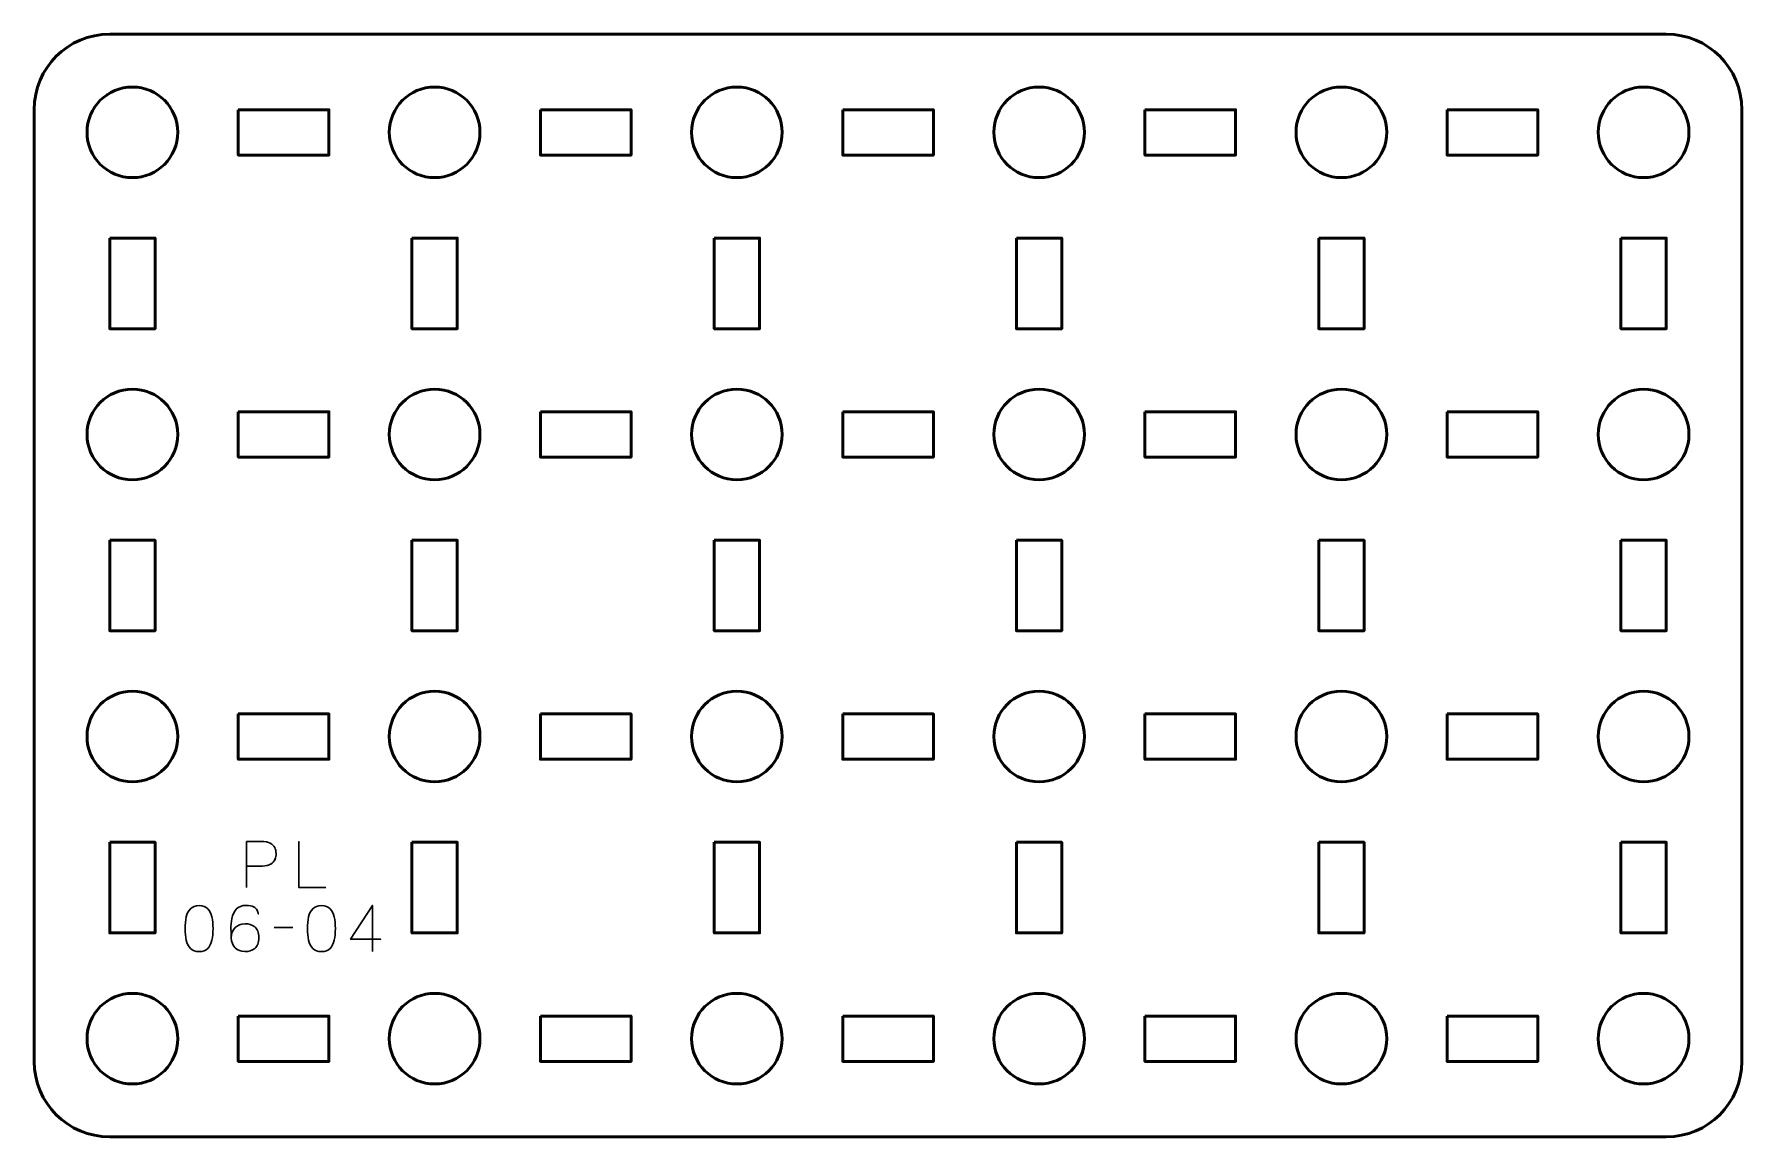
# Model space of a CAD drawing. Header units: centimetres. Extents: x -64.7 to 31.2, y -38.5 to 7.
# Drawn here: x -48.15 to -36.85, y -9.5 to -2.2 of the extents above; entities that cross this region are included whole.
import ezdxf

# ---------------------------------------------------------------- set-up
doc = ezdxf.new("R2010")
doc.units = ezdxf.units.CM
doc.header["$MEASUREMENT"] = 0
doc.layers.add('Layer 1', color=7, linetype='Continuous')

msp = doc.modelspace()

# ---------------------------------------------------------------- linework, layer by layer
at = {"layer": 'Layer 1', "lineweight": 53}
for points, knots in [([(-47.64991, -2.19999), (-47.64991, -2.19999), (-37.34994, -2.19999), (-37.34994, -2.19999), (-37.34994, -2.19999), (-37.07295, -2.19999), (-36.84999, -2.42308), (-36.84999, -2.70008), (-36.84999, -2.70008), (-36.84999, -2.70008), (-36.84999, -9.00005), (-36.84999, -9.00005), (-36.84999, -9.00005), (-36.84999, -9.27702), (-37.07295, -9.50001), (-37.34994, -9.50001), (-37.34994, -9.50001), (-37.34994, -9.50001), (-47.64991, -9.50001), (-47.64991, -9.50001), (-47.64991, -9.50001), (-47.92691, -9.50001), (-48.15001, -9.27702), (-48.15001, -9.00005), (-48.15001, -9.00005), (-48.15001, -9.00005), (-48.15001, -2.70008), (-48.15001, -2.70008), (-48.15001, -2.70008), (-48.15001, -2.42308), (-47.92691, -2.19999), (-47.64991, -2.19999)], [0, 0, 0, 0, 0.125, 0.125, 0.125, 0.125, 0.25, 0.25, 0.25, 0.25, 0.375, 0.375, 0.375, 0.375, 0.5, 0.5, 0.5, 0.5, 0.625, 0.625, 0.625, 0.625, 0.75, 0.75, 0.75, 0.75, 0.875, 0.875, 0.875, 0.875, 1, 1, 1, 1]), ([(-47.19998, -2.85002), (-47.19998, -3.01579), (-47.33421, -3.15002), (-47.49998, -3.15002), (-47.49998, -3.15002), (-47.66564, -3.15002), (-47.79998, -3.01579), (-47.79998, -2.85002), (-47.79998, -2.85002), (-47.79998, -2.68435), (-47.66564, -2.55001), (-47.49998, -2.55001), (-47.49998, -2.55001), (-47.33421, -2.55001), (-47.19998, -2.68435), (-47.19998, -2.85002)], [0, 0, 0, 0, 0.25, 0.25, 0.25, 0.25, 0.5, 0.5, 0.5, 0.5, 0.75, 0.75, 0.75, 0.75, 1, 1, 1, 1]), ([(-45.1999, -2.85002), (-45.1999, -3.01579), (-45.33428, -3.15002), (-45.49991, -3.15002), (-45.49991, -3.15002), (-45.66568, -3.15002), (-45.79991, -3.01579), (-45.79991, -2.85002), (-45.79991, -2.85002), (-45.79991, -2.68435), (-45.66568, -2.55001), (-45.49991, -2.55001), (-45.49991, -2.55001), (-45.33428, -2.55001), (-45.1999, -2.68435), (-45.1999, -2.85002)], [0, 0, 0, 0, 0.25, 0.25, 0.25, 0.25, 0.5, 0.5, 0.5, 0.5, 0.75, 0.75, 0.75, 0.75, 1, 1, 1, 1]), ([(-43.19998, -2.85002), (-43.19998, -3.01579), (-43.33432, -3.15002), (-43.49998, -3.15002), (-43.49998, -3.15002), (-43.66561, -3.15002), (-43.79999, -3.01579), (-43.79999, -2.85002), (-43.79999, -2.85002), (-43.79999, -2.68435), (-43.66561, -2.55001), (-43.49998, -2.55001), (-43.49998, -2.55001), (-43.33432, -2.55001), (-43.19998, -2.68435), (-43.19998, -2.85002)], [0, 0, 0, 0, 0.25, 0.25, 0.25, 0.25, 0.5, 0.5, 0.5, 0.5, 0.75, 0.75, 0.75, 0.75, 1, 1, 1, 1]), ([(-41.20001, -2.85002), (-41.20001, -3.01579), (-41.33425, -3.15002), (-41.50002, -3.15002), (-41.50002, -3.15002), (-41.66568, -3.15002), (-41.80002, -3.01579), (-41.80002, -2.85002), (-41.80002, -2.85002), (-41.80002, -2.68435), (-41.66568, -2.55001), (-41.50002, -2.55001), (-41.50002, -2.55001), (-41.33425, -2.55001), (-41.20001, -2.68435), (-41.20001, -2.85002)], [0, 0, 0, 0, 0.25, 0.25, 0.25, 0.25, 0.5, 0.5, 0.5, 0.5, 0.75, 0.75, 0.75, 0.75, 1, 1, 1, 1]), ([(-39.19994, -2.85002), (-39.19994, -3.01579), (-39.33431, -3.15002), (-39.49994, -3.15002), (-39.49994, -3.15002), (-39.66571, -3.15002), (-39.79994, -3.01579), (-39.79994, -2.85002), (-39.79994, -2.85002), (-39.79994, -2.68435), (-39.66571, -2.55001), (-39.49994, -2.55001), (-39.49994, -2.55001), (-39.33431, -2.55001), (-39.19994, -2.68435), (-39.19994, -2.85002)], [0, 0, 0, 0, 0.25, 0.25, 0.25, 0.25, 0.5, 0.5, 0.5, 0.5, 0.75, 0.75, 0.75, 0.75, 1, 1, 1, 1]), ([(-37.20002, -2.85002), (-37.20002, -3.01579), (-37.33435, -3.15002), (-37.49997, -3.15002), (-37.49997, -3.15002), (-37.66564, -3.15002), (-37.79998, -3.01579), (-37.79998, -2.85002), (-37.79998, -2.85002), (-37.79998, -2.68435), (-37.66564, -2.55001), (-37.49997, -2.55001), (-37.49997, -2.55001), (-37.33435, -2.55001), (-37.20002, -2.68435), (-37.20002, -2.85002)], [0, 0, 0, 0, 0.25, 0.25, 0.25, 0.25, 0.5, 0.5, 0.5, 0.5, 0.75, 0.75, 0.75, 0.75, 1, 1, 1, 1]), ([(-46.79996, -2.70008), (-46.79996, -2.70008), (-46.19996, -2.70008), (-46.19996, -2.70008), (-46.19996, -2.70008), (-46.19996, -2.70008), (-46.19996, -3.00009), (-46.19996, -3.00009), (-46.19996, -3.00009), (-46.19996, -3.00009), (-46.79996, -3.00009), (-46.79996, -3.00009), (-46.79996, -3.00009), (-46.79996, -3.00009), (-46.79996, -2.70008), (-46.79996, -2.70008)], [0, 0, 0, 0, 0.25, 0.25, 0.25, 0.25, 0.5, 0.5, 0.5, 0.5, 0.75, 0.75, 0.75, 0.75, 1, 1, 1, 1]), ([(-44.8, -2.70008), (-44.8, -2.70008), (-44.2, -2.70008), (-44.2, -2.70008), (-44.2, -2.70008), (-44.2, -2.70008), (-44.2, -3.00009), (-44.2, -3.00009), (-44.2, -3.00009), (-44.2, -3.00009), (-44.8, -3.00009), (-44.8, -3.00009), (-44.8, -3.00009), (-44.8, -3.00009), (-44.8, -2.70008), (-44.8, -2.70008)], [0, 0, 0, 0, 0.25, 0.25, 0.25, 0.25, 0.5, 0.5, 0.5, 0.5, 0.75, 0.75, 0.75, 0.75, 1, 1, 1, 1]), ([(-42.79993, -2.70008), (-42.79993, -2.70008), (-42.19993, -2.70008), (-42.19993, -2.70008), (-42.19993, -2.70008), (-42.19993, -2.70008), (-42.19993, -3.00009), (-42.19993, -3.00009), (-42.19993, -3.00009), (-42.19993, -3.00009), (-42.79993, -3.00009), (-42.79993, -3.00009), (-42.79993, -3.00009), (-42.79993, -3.00009), (-42.79993, -2.70008), (-42.79993, -2.70008)], [0, 0, 0, 0, 0.25, 0.25, 0.25, 0.25, 0.5, 0.5, 0.5, 0.5, 0.75, 0.75, 0.75, 0.75, 1, 1, 1, 1]), ([(-40.79996, -2.70008), (-40.79996, -2.70008), (-40.19996, -2.70008), (-40.19996, -2.70008), (-40.19996, -2.70008), (-40.19996, -2.70008), (-40.19996, -3.00009), (-40.19996, -3.00009), (-40.19996, -3.00009), (-40.19996, -3.00009), (-40.79996, -3.00009), (-40.79996, -3.00009), (-40.79996, -3.00009), (-40.79996, -3.00009), (-40.79996, -2.70008), (-40.79996, -2.70008)], [0, 0, 0, 0, 0.25, 0.25, 0.25, 0.25, 0.5, 0.5, 0.5, 0.5, 0.75, 0.75, 0.75, 0.75, 1, 1, 1, 1]), ([(-38.80003, -2.70008), (-38.80003, -2.70008), (-38.20003, -2.70008), (-38.20003, -2.70008), (-38.20003, -2.70008), (-38.20003, -2.70008), (-38.20003, -3.00009), (-38.20003, -3.00009), (-38.20003, -3.00009), (-38.20003, -3.00009), (-38.80003, -3.00009), (-38.80003, -3.00009), (-38.80003, -3.00009), (-38.80003, -3.00009), (-38.80003, -2.70008), (-38.80003, -2.70008)], [0, 0, 0, 0, 0.25, 0.25, 0.25, 0.25, 0.5, 0.5, 0.5, 0.5, 0.75, 0.75, 0.75, 0.75, 1, 1, 1, 1]), ([(-47.64991, -3.55003), (-47.64991, -3.55003), (-47.34991, -3.55003), (-47.34991, -3.55003), (-47.34991, -3.55003), (-47.34991, -3.55003), (-47.34991, -4.15004), (-47.34991, -4.15004), (-47.34991, -4.15004), (-47.34991, -4.15004), (-47.64991, -4.15004), (-47.64991, -4.15004), (-47.64991, -4.15004), (-47.64991, -4.15004), (-47.64991, -3.55003), (-47.64991, -3.55003)], [0, 0, 0, 0, 0.25, 0.25, 0.25, 0.25, 0.5, 0.5, 0.5, 0.5, 0.75, 0.75, 0.75, 0.75, 1, 1, 1, 1]), ([(-45.64998, -3.55003), (-45.64998, -3.55003), (-45.34998, -3.55003), (-45.34998, -3.55003), (-45.34998, -3.55003), (-45.34998, -3.55003), (-45.34998, -4.15004), (-45.34998, -4.15004), (-45.34998, -4.15004), (-45.34998, -4.15004), (-45.64998, -4.15004), (-45.64998, -4.15004), (-45.64998, -4.15004), (-45.64998, -4.15004), (-45.64998, -3.55003), (-45.64998, -3.55003)], [0, 0, 0, 0, 0.25, 0.25, 0.25, 0.25, 0.5, 0.5, 0.5, 0.5, 0.75, 0.75, 0.75, 0.75, 1, 1, 1, 1]), ([(-43.65006, -3.55003), (-43.65006, -3.55003), (-43.35005, -3.55003), (-43.35005, -3.55003), (-43.35005, -3.55003), (-43.35005, -3.55003), (-43.35005, -4.15004), (-43.35005, -4.15004), (-43.35005, -4.15004), (-43.35005, -4.15004), (-43.65006, -4.15004), (-43.65006, -4.15004), (-43.65006, -4.15004), (-43.65006, -4.15004), (-43.65006, -3.55003), (-43.65006, -3.55003)], [0, 0, 0, 0, 0.25, 0.25, 0.25, 0.25, 0.5, 0.5, 0.5, 0.5, 0.75, 0.75, 0.75, 0.75, 1, 1, 1, 1]), ([(-41.64995, -3.55003), (-41.64995, -3.55003), (-41.34994, -3.55003), (-41.34994, -3.55003), (-41.34994, -3.55003), (-41.34994, -3.55003), (-41.34994, -4.15004), (-41.34994, -4.15004), (-41.34994, -4.15004), (-41.34994, -4.15004), (-41.64995, -4.15004), (-41.64995, -4.15004), (-41.64995, -4.15004), (-41.64995, -4.15004), (-41.64995, -3.55003), (-41.64995, -3.55003)], [0, 0, 0, 0, 0.25, 0.25, 0.25, 0.25, 0.5, 0.5, 0.5, 0.5, 0.75, 0.75, 0.75, 0.75, 1, 1, 1, 1]), ([(-39.65001, -3.55003), (-39.65001, -3.55003), (-39.35001, -3.55003), (-39.35001, -3.55003), (-39.35001, -3.55003), (-39.35001, -3.55003), (-39.35001, -4.15004), (-39.35001, -4.15004), (-39.35001, -4.15004), (-39.35001, -4.15004), (-39.65001, -4.15004), (-39.65001, -4.15004), (-39.65001, -4.15004), (-39.65001, -4.15004), (-39.65001, -3.55003), (-39.65001, -3.55003)], [0, 0, 0, 0, 0.25, 0.25, 0.25, 0.25, 0.5, 0.5, 0.5, 0.5, 0.75, 0.75, 0.75, 0.75, 1, 1, 1, 1]), ([(-37.64991, -3.55003), (-37.64991, -3.55003), (-37.3499, -3.55003), (-37.3499, -3.55003), (-37.3499, -3.55003), (-37.3499, -3.55003), (-37.3499, -4.15004), (-37.3499, -4.15004), (-37.3499, -4.15004), (-37.3499, -4.15004), (-37.64991, -4.15004), (-37.64991, -4.15004), (-37.64991, -4.15004), (-37.64991, -4.15004), (-37.64991, -3.55003), (-37.64991, -3.55003)], [0, 0, 0, 0, 0.25, 0.25, 0.25, 0.25, 0.5, 0.5, 0.5, 0.5, 0.75, 0.75, 0.75, 0.75, 1, 1, 1, 1]), ([(-47.19998, -4.85009), (-47.19998, -5.01572), (-47.33421, -5.15009), (-47.49998, -5.15009), (-47.49998, -5.15009), (-47.66564, -5.15009), (-47.79998, -5.01572), (-47.79998, -4.85009), (-47.79998, -4.85009), (-47.79998, -4.68432), (-47.66564, -4.55009), (-47.49998, -4.55009), (-47.49998, -4.55009), (-47.33421, -4.55009), (-47.19998, -4.68432), (-47.19998, -4.85009)], [0, 0, 0, 0, 0.25, 0.25, 0.25, 0.25, 0.5, 0.5, 0.5, 0.5, 0.75, 0.75, 0.75, 0.75, 1, 1, 1, 1]), ([(-45.1999, -4.85009), (-45.1999, -5.01572), (-45.33428, -5.15009), (-45.49991, -5.15009), (-45.49991, -5.15009), (-45.66568, -5.15009), (-45.79991, -5.01572), (-45.79991, -4.85009), (-45.79991, -4.85009), (-45.79991, -4.68432), (-45.66568, -4.55009), (-45.49991, -4.55009), (-45.49991, -4.55009), (-45.33428, -4.55009), (-45.1999, -4.68432), (-45.1999, -4.85009)], [0, 0, 0, 0, 0.25, 0.25, 0.25, 0.25, 0.5, 0.5, 0.5, 0.5, 0.75, 0.75, 0.75, 0.75, 1, 1, 1, 1]), ([(-43.19998, -4.85009), (-43.19998, -5.01572), (-43.33432, -5.15009), (-43.49998, -5.15009), (-43.49998, -5.15009), (-43.66561, -5.15009), (-43.79999, -5.01572), (-43.79999, -4.85009), (-43.79999, -4.85009), (-43.79999, -4.68432), (-43.66561, -4.55009), (-43.49998, -4.55009), (-43.49998, -4.55009), (-43.33432, -4.55009), (-43.19998, -4.68432), (-43.19998, -4.85009)], [0, 0, 0, 0, 0.25, 0.25, 0.25, 0.25, 0.5, 0.5, 0.5, 0.5, 0.75, 0.75, 0.75, 0.75, 1, 1, 1, 1]), ([(-41.20001, -4.85009), (-41.20001, -5.01572), (-41.33425, -5.15009), (-41.50002, -5.15009), (-41.50002, -5.15009), (-41.66568, -5.15009), (-41.80002, -5.01572), (-41.80002, -4.85009), (-41.80002, -4.85009), (-41.80002, -4.68432), (-41.66568, -4.55009), (-41.50002, -4.55009), (-41.50002, -4.55009), (-41.33425, -4.55009), (-41.20001, -4.68432), (-41.20001, -4.85009)], [0, 0, 0, 0, 0.25, 0.25, 0.25, 0.25, 0.5, 0.5, 0.5, 0.5, 0.75, 0.75, 0.75, 0.75, 1, 1, 1, 1]), ([(-39.19994, -4.85009), (-39.19994, -5.01572), (-39.33431, -5.15009), (-39.49994, -5.15009), (-39.49994, -5.15009), (-39.66571, -5.15009), (-39.79994, -5.01572), (-39.79994, -4.85009), (-39.79994, -4.85009), (-39.79994, -4.68432), (-39.66571, -4.55009), (-39.49994, -4.55009), (-39.49994, -4.55009), (-39.33431, -4.55009), (-39.19994, -4.68432), (-39.19994, -4.85009)], [0, 0, 0, 0, 0.25, 0.25, 0.25, 0.25, 0.5, 0.5, 0.5, 0.5, 0.75, 0.75, 0.75, 0.75, 1, 1, 1, 1]), ([(-37.20002, -4.85009), (-37.20002, -5.01572), (-37.33435, -5.15009), (-37.49997, -5.15009), (-37.49997, -5.15009), (-37.66564, -5.15009), (-37.79998, -5.01572), (-37.79998, -4.85009), (-37.79998, -4.85009), (-37.79998, -4.68432), (-37.66564, -4.55009), (-37.49997, -4.55009), (-37.49997, -4.55009), (-37.33435, -4.55009), (-37.20002, -4.68432), (-37.20002, -4.85009)], [0, 0, 0, 0, 0.25, 0.25, 0.25, 0.25, 0.5, 0.5, 0.5, 0.5, 0.75, 0.75, 0.75, 0.75, 1, 1, 1, 1]), ([(-46.79996, -4.70002), (-46.79996, -4.70002), (-46.19996, -4.70002), (-46.19996, -4.70002), (-46.19996, -4.70002), (-46.19996, -4.70002), (-46.19996, -5.00002), (-46.19996, -5.00002), (-46.19996, -5.00002), (-46.19996, -5.00002), (-46.79996, -5.00002), (-46.79996, -5.00002), (-46.79996, -5.00002), (-46.79996, -5.00002), (-46.79996, -4.70002), (-46.79996, -4.70002)], [0, 0, 0, 0, 0.25, 0.25, 0.25, 0.25, 0.5, 0.5, 0.5, 0.5, 0.75, 0.75, 0.75, 0.75, 1, 1, 1, 1]), ([(-44.8, -4.70002), (-44.8, -4.70002), (-44.2, -4.70002), (-44.2, -4.70002), (-44.2, -4.70002), (-44.2, -4.70002), (-44.2, -5.00002), (-44.2, -5.00002), (-44.2, -5.00002), (-44.2, -5.00002), (-44.8, -5.00002), (-44.8, -5.00002), (-44.8, -5.00002), (-44.8, -5.00002), (-44.8, -4.70002), (-44.8, -4.70002)], [0, 0, 0, 0, 0.25, 0.25, 0.25, 0.25, 0.5, 0.5, 0.5, 0.5, 0.75, 0.75, 0.75, 0.75, 1, 1, 1, 1]), ([(-42.79993, -4.70002), (-42.79993, -4.70002), (-42.19993, -4.70002), (-42.19993, -4.70002), (-42.19993, -4.70002), (-42.19993, -4.70002), (-42.19993, -5.00002), (-42.19993, -5.00002), (-42.19993, -5.00002), (-42.19993, -5.00002), (-42.79993, -5.00002), (-42.79993, -5.00002), (-42.79993, -5.00002), (-42.79993, -5.00002), (-42.79993, -4.70002), (-42.79993, -4.70002)], [0, 0, 0, 0, 0.25, 0.25, 0.25, 0.25, 0.5, 0.5, 0.5, 0.5, 0.75, 0.75, 0.75, 0.75, 1, 1, 1, 1]), ([(-40.79996, -4.70002), (-40.79996, -4.70002), (-40.19996, -4.70002), (-40.19996, -4.70002), (-40.19996, -4.70002), (-40.19996, -4.70002), (-40.19996, -5.00002), (-40.19996, -5.00002), (-40.19996, -5.00002), (-40.19996, -5.00002), (-40.79996, -5.00002), (-40.79996, -5.00002), (-40.79996, -5.00002), (-40.79996, -5.00002), (-40.79996, -4.70002), (-40.79996, -4.70002)], [0, 0, 0, 0, 0.25, 0.25, 0.25, 0.25, 0.5, 0.5, 0.5, 0.5, 0.75, 0.75, 0.75, 0.75, 1, 1, 1, 1]), ([(-38.80003, -4.70002), (-38.80003, -4.70002), (-38.20003, -4.70002), (-38.20003, -4.70002), (-38.20003, -4.70002), (-38.20003, -4.70002), (-38.20003, -5.00002), (-38.20003, -5.00002), (-38.20003, -5.00002), (-38.20003, -5.00002), (-38.80003, -5.00002), (-38.80003, -5.00002), (-38.80003, -5.00002), (-38.80003, -5.00002), (-38.80003, -4.70002), (-38.80003, -4.70002)], [0, 0, 0, 0, 0.25, 0.25, 0.25, 0.25, 0.5, 0.5, 0.5, 0.5, 0.75, 0.75, 0.75, 0.75, 1, 1, 1, 1]), ([(-47.64991, -5.55), (-47.64991, -5.55), (-47.34991, -5.55), (-47.34991, -5.55), (-47.34991, -5.55), (-47.34991, -5.55), (-47.34991, -6.14999), (-47.34991, -6.14999), (-47.34991, -6.14999), (-47.34991, -6.14999), (-47.64991, -6.14999), (-47.64991, -6.14999), (-47.64991, -6.14999), (-47.64991, -6.14999), (-47.64991, -5.55), (-47.64991, -5.55)], [0, 0, 0, 0, 0.25, 0.25, 0.25, 0.25, 0.5, 0.5, 0.5, 0.5, 0.75, 0.75, 0.75, 0.75, 1, 1, 1, 1]), ([(-45.64998, -5.55), (-45.64998, -5.55), (-45.34998, -5.55), (-45.34998, -5.55), (-45.34998, -5.55), (-45.34998, -5.55), (-45.34998, -6.14999), (-45.34998, -6.14999), (-45.34998, -6.14999), (-45.34998, -6.14999), (-45.64998, -6.14999), (-45.64998, -6.14999), (-45.64998, -6.14999), (-45.64998, -6.14999), (-45.64998, -5.55), (-45.64998, -5.55)], [0, 0, 0, 0, 0.25, 0.25, 0.25, 0.25, 0.5, 0.5, 0.5, 0.5, 0.75, 0.75, 0.75, 0.75, 1, 1, 1, 1]), ([(-43.65006, -5.55), (-43.65006, -5.55), (-43.35005, -5.55), (-43.35005, -5.55), (-43.35005, -5.55), (-43.35005, -5.55), (-43.35005, -6.14999), (-43.35005, -6.14999), (-43.35005, -6.14999), (-43.35005, -6.14999), (-43.65006, -6.14999), (-43.65006, -6.14999), (-43.65006, -6.14999), (-43.65006, -6.14999), (-43.65006, -5.55), (-43.65006, -5.55)], [0, 0, 0, 0, 0.25, 0.25, 0.25, 0.25, 0.5, 0.5, 0.5, 0.5, 0.75, 0.75, 0.75, 0.75, 1, 1, 1, 1]), ([(-41.64995, -5.55), (-41.64995, -5.55), (-41.34994, -5.55), (-41.34994, -5.55), (-41.34994, -5.55), (-41.34994, -5.55), (-41.34994, -6.14999), (-41.34994, -6.14999), (-41.34994, -6.14999), (-41.34994, -6.14999), (-41.64995, -6.14999), (-41.64995, -6.14999), (-41.64995, -6.14999), (-41.64995, -6.14999), (-41.64995, -5.55), (-41.64995, -5.55)], [0, 0, 0, 0, 0.25, 0.25, 0.25, 0.25, 0.5, 0.5, 0.5, 0.5, 0.75, 0.75, 0.75, 0.75, 1, 1, 1, 1]), ([(-39.65001, -5.55), (-39.65001, -5.55), (-39.35001, -5.55), (-39.35001, -5.55), (-39.35001, -5.55), (-39.35001, -5.55), (-39.35001, -6.14999), (-39.35001, -6.14999), (-39.35001, -6.14999), (-39.35001, -6.14999), (-39.65001, -6.14999), (-39.65001, -6.14999), (-39.65001, -6.14999), (-39.65001, -6.14999), (-39.65001, -5.55), (-39.65001, -5.55)], [0, 0, 0, 0, 0.25, 0.25, 0.25, 0.25, 0.5, 0.5, 0.5, 0.5, 0.75, 0.75, 0.75, 0.75, 1, 1, 1, 1]), ([(-37.64991, -5.55), (-37.64991, -5.55), (-37.3499, -5.55), (-37.3499, -5.55), (-37.3499, -5.55), (-37.3499, -5.55), (-37.3499, -6.14999), (-37.3499, -6.14999), (-37.3499, -6.14999), (-37.3499, -6.14999), (-37.64991, -6.14999), (-37.64991, -6.14999), (-37.64991, -6.14999), (-37.64991, -6.14999), (-37.64991, -5.55), (-37.64991, -5.55)], [0, 0, 0, 0, 0.25, 0.25, 0.25, 0.25, 0.5, 0.5, 0.5, 0.5, 0.75, 0.75, 0.75, 0.75, 1, 1, 1, 1]), ([(-47.19998, -6.85001), (-47.19998, -7.01568), (-47.33421, -7.15001), (-47.49998, -7.15001), (-47.49998, -7.15001), (-47.66564, -7.15001), (-47.79998, -7.01568), (-47.79998, -6.85001), (-47.79998, -6.85001), (-47.79998, -6.68438), (-47.66564, -6.55001), (-47.49998, -6.55001), (-47.49998, -6.55001), (-47.33421, -6.55001), (-47.19998, -6.68438), (-47.19998, -6.85001)], [0, 0, 0, 0, 0.25, 0.25, 0.25, 0.25, 0.5, 0.5, 0.5, 0.5, 0.75, 0.75, 0.75, 0.75, 1, 1, 1, 1]), ([(-45.1999, -6.85001), (-45.1999, -7.01568), (-45.33428, -7.15001), (-45.49991, -7.15001), (-45.49991, -7.15001), (-45.66568, -7.15001), (-45.79991, -7.01568), (-45.79991, -6.85001), (-45.79991, -6.85001), (-45.79991, -6.68438), (-45.66568, -6.55001), (-45.49991, -6.55001), (-45.49991, -6.55001), (-45.33428, -6.55001), (-45.1999, -6.68438), (-45.1999, -6.85001)], [0, 0, 0, 0, 0.25, 0.25, 0.25, 0.25, 0.5, 0.5, 0.5, 0.5, 0.75, 0.75, 0.75, 0.75, 1, 1, 1, 1]), ([(-43.19998, -6.85001), (-43.19998, -7.01568), (-43.33432, -7.15001), (-43.49998, -7.15001), (-43.49998, -7.15001), (-43.66561, -7.15001), (-43.79999, -7.01568), (-43.79999, -6.85001), (-43.79999, -6.85001), (-43.79999, -6.68438), (-43.66561, -6.55001), (-43.49998, -6.55001), (-43.49998, -6.55001), (-43.33432, -6.55001), (-43.19998, -6.68438), (-43.19998, -6.85001)], [0, 0, 0, 0, 0.25, 0.25, 0.25, 0.25, 0.5, 0.5, 0.5, 0.5, 0.75, 0.75, 0.75, 0.75, 1, 1, 1, 1]), ([(-41.20001, -6.85001), (-41.20001, -7.01568), (-41.33425, -7.15001), (-41.50002, -7.15001), (-41.50002, -7.15001), (-41.66568, -7.15001), (-41.80002, -7.01568), (-41.80002, -6.85001), (-41.80002, -6.85001), (-41.80002, -6.68438), (-41.66568, -6.55001), (-41.50002, -6.55001), (-41.50002, -6.55001), (-41.33425, -6.55001), (-41.20001, -6.68438), (-41.20001, -6.85001)], [0, 0, 0, 0, 0.25, 0.25, 0.25, 0.25, 0.5, 0.5, 0.5, 0.5, 0.75, 0.75, 0.75, 0.75, 1, 1, 1, 1]), ([(-39.19994, -6.85001), (-39.19994, -7.01568), (-39.33431, -7.15001), (-39.49994, -7.15001), (-39.49994, -7.15001), (-39.66571, -7.15001), (-39.79994, -7.01568), (-39.79994, -6.85001), (-39.79994, -6.85001), (-39.79994, -6.68438), (-39.66571, -6.55001), (-39.49994, -6.55001), (-39.49994, -6.55001), (-39.33431, -6.55001), (-39.19994, -6.68438), (-39.19994, -6.85001)], [0, 0, 0, 0, 0.25, 0.25, 0.25, 0.25, 0.5, 0.5, 0.5, 0.5, 0.75, 0.75, 0.75, 0.75, 1, 1, 1, 1]), ([(-37.20002, -6.85001), (-37.20002, -7.01568), (-37.33435, -7.15001), (-37.49997, -7.15001), (-37.49997, -7.15001), (-37.66564, -7.15001), (-37.79998, -7.01568), (-37.79998, -6.85001), (-37.79998, -6.85001), (-37.79998, -6.68438), (-37.66564, -6.55001), (-37.49997, -6.55001), (-37.49997, -6.55001), (-37.33435, -6.55001), (-37.20002, -6.68438), (-37.20002, -6.85001)], [0, 0, 0, 0, 0.25, 0.25, 0.25, 0.25, 0.5, 0.5, 0.5, 0.5, 0.75, 0.75, 0.75, 0.75, 1, 1, 1, 1]), ([(-46.79996, -6.69994), (-46.79996, -6.69994), (-46.19996, -6.69994), (-46.19996, -6.69994), (-46.19996, -6.69994), (-46.19996, -6.69994), (-46.19996, -6.99994), (-46.19996, -6.99994), (-46.19996, -6.99994), (-46.19996, -6.99994), (-46.79996, -6.99994), (-46.79996, -6.99994), (-46.79996, -6.99994), (-46.79996, -6.99994), (-46.79996, -6.69994), (-46.79996, -6.69994)], [0, 0, 0, 0, 0.25, 0.25, 0.25, 0.25, 0.5, 0.5, 0.5, 0.5, 0.75, 0.75, 0.75, 0.75, 1, 1, 1, 1]), ([(-44.8, -6.69994), (-44.8, -6.69994), (-44.2, -6.69994), (-44.2, -6.69994), (-44.2, -6.69994), (-44.2, -6.69994), (-44.2, -6.99994), (-44.2, -6.99994), (-44.2, -6.99994), (-44.2, -6.99994), (-44.8, -6.99994), (-44.8, -6.99994), (-44.8, -6.99994), (-44.8, -6.99994), (-44.8, -6.69994), (-44.8, -6.69994)], [0, 0, 0, 0, 0.25, 0.25, 0.25, 0.25, 0.5, 0.5, 0.5, 0.5, 0.75, 0.75, 0.75, 0.75, 1, 1, 1, 1]), ([(-42.79993, -6.69994), (-42.79993, -6.69994), (-42.19993, -6.69994), (-42.19993, -6.69994), (-42.19993, -6.69994), (-42.19993, -6.69994), (-42.19993, -6.99994), (-42.19993, -6.99994), (-42.19993, -6.99994), (-42.19993, -6.99994), (-42.79993, -6.99994), (-42.79993, -6.99994), (-42.79993, -6.99994), (-42.79993, -6.99994), (-42.79993, -6.69994), (-42.79993, -6.69994)], [0, 0, 0, 0, 0.25, 0.25, 0.25, 0.25, 0.5, 0.5, 0.5, 0.5, 0.75, 0.75, 0.75, 0.75, 1, 1, 1, 1]), ([(-40.79996, -6.69994), (-40.79996, -6.69994), (-40.19996, -6.69994), (-40.19996, -6.69994), (-40.19996, -6.69994), (-40.19996, -6.69994), (-40.19996, -6.99994), (-40.19996, -6.99994), (-40.19996, -6.99994), (-40.19996, -6.99994), (-40.79996, -6.99994), (-40.79996, -6.99994), (-40.79996, -6.99994), (-40.79996, -6.99994), (-40.79996, -6.69994), (-40.79996, -6.69994)], [0, 0, 0, 0, 0.25, 0.25, 0.25, 0.25, 0.5, 0.5, 0.5, 0.5, 0.75, 0.75, 0.75, 0.75, 1, 1, 1, 1]), ([(-38.80003, -6.69994), (-38.80003, -6.69994), (-38.20003, -6.69994), (-38.20003, -6.69994), (-38.20003, -6.69994), (-38.20003, -6.69994), (-38.20003, -6.99994), (-38.20003, -6.99994), (-38.20003, -6.99994), (-38.20003, -6.99994), (-38.80003, -6.99994), (-38.80003, -6.99994), (-38.80003, -6.99994), (-38.80003, -6.99994), (-38.80003, -6.69994), (-38.80003, -6.69994)], [0, 0, 0, 0, 0.25, 0.25, 0.25, 0.25, 0.5, 0.5, 0.5, 0.5, 0.75, 0.75, 0.75, 0.75, 1, 1, 1, 1]), ([(-47.64991, -7.55006), (-47.64991, -7.55006), (-47.34991, -7.55006), (-47.34991, -7.55006), (-47.34991, -7.55006), (-47.34991, -7.55006), (-47.34991, -8.15007), (-47.34991, -8.15007), (-47.34991, -8.15007), (-47.34991, -8.15007), (-47.64991, -8.15007), (-47.64991, -8.15007), (-47.64991, -8.15007), (-47.64991, -8.15007), (-47.64991, -7.55006), (-47.64991, -7.55006)], [0, 0, 0, 0, 0.25, 0.25, 0.25, 0.25, 0.5, 0.5, 0.5, 0.5, 0.75, 0.75, 0.75, 0.75, 1, 1, 1, 1]), ([(-45.64998, -7.55006), (-45.64998, -7.55006), (-45.34998, -7.55006), (-45.34998, -7.55006), (-45.34998, -7.55006), (-45.34998, -7.55006), (-45.34998, -8.15007), (-45.34998, -8.15007), (-45.34998, -8.15007), (-45.34998, -8.15007), (-45.64998, -8.15007), (-45.64998, -8.15007), (-45.64998, -8.15007), (-45.64998, -8.15007), (-45.64998, -7.55006), (-45.64998, -7.55006)], [0, 0, 0, 0, 0.25, 0.25, 0.25, 0.25, 0.5, 0.5, 0.5, 0.5, 0.75, 0.75, 0.75, 0.75, 1, 1, 1, 1]), ([(-43.65006, -7.55006), (-43.65006, -7.55006), (-43.35005, -7.55006), (-43.35005, -7.55006), (-43.35005, -7.55006), (-43.35005, -7.55006), (-43.35005, -8.15007), (-43.35005, -8.15007), (-43.35005, -8.15007), (-43.35005, -8.15007), (-43.65006, -8.15007), (-43.65006, -8.15007), (-43.65006, -8.15007), (-43.65006, -8.15007), (-43.65006, -7.55006), (-43.65006, -7.55006)], [0, 0, 0, 0, 0.25, 0.25, 0.25, 0.25, 0.5, 0.5, 0.5, 0.5, 0.75, 0.75, 0.75, 0.75, 1, 1, 1, 1]), ([(-41.64995, -7.55006), (-41.64995, -7.55006), (-41.34994, -7.55006), (-41.34994, -7.55006), (-41.34994, -7.55006), (-41.34994, -7.55006), (-41.34994, -8.15007), (-41.34994, -8.15007), (-41.34994, -8.15007), (-41.34994, -8.15007), (-41.64995, -8.15007), (-41.64995, -8.15007), (-41.64995, -8.15007), (-41.64995, -8.15007), (-41.64995, -7.55006), (-41.64995, -7.55006)], [0, 0, 0, 0, 0.25, 0.25, 0.25, 0.25, 0.5, 0.5, 0.5, 0.5, 0.75, 0.75, 0.75, 0.75, 1, 1, 1, 1]), ([(-39.65001, -7.55006), (-39.65001, -7.55006), (-39.35001, -7.55006), (-39.35001, -7.55006), (-39.35001, -7.55006), (-39.35001, -7.55006), (-39.35001, -8.15007), (-39.35001, -8.15007), (-39.35001, -8.15007), (-39.35001, -8.15007), (-39.65001, -8.15007), (-39.65001, -8.15007), (-39.65001, -8.15007), (-39.65001, -8.15007), (-39.65001, -7.55006), (-39.65001, -7.55006)], [0, 0, 0, 0, 0.25, 0.25, 0.25, 0.25, 0.5, 0.5, 0.5, 0.5, 0.75, 0.75, 0.75, 0.75, 1, 1, 1, 1]), ([(-37.64991, -7.55006), (-37.64991, -7.55006), (-37.3499, -7.55006), (-37.3499, -7.55006), (-37.3499, -7.55006), (-37.3499, -7.55006), (-37.3499, -8.15007), (-37.3499, -8.15007), (-37.3499, -8.15007), (-37.3499, -8.15007), (-37.64991, -8.15007), (-37.64991, -8.15007), (-37.64991, -8.15007), (-37.64991, -8.15007), (-37.64991, -7.55006), (-37.64991, -7.55006)], [0, 0, 0, 0, 0.25, 0.25, 0.25, 0.25, 0.5, 0.5, 0.5, 0.5, 0.75, 0.75, 0.75, 0.75, 1, 1, 1, 1]), ([(-47.19998, -8.84998), (-47.19998, -9.01575), (-47.33421, -9.14998), (-47.49998, -9.14998), (-47.49998, -9.14998), (-47.66564, -9.14998), (-47.79998, -9.01575), (-47.79998, -8.84998), (-47.79998, -8.84998), (-47.79998, -8.68431), (-47.66564, -8.54998), (-47.49998, -8.54998), (-47.49998, -8.54998), (-47.33421, -8.54998), (-47.19998, -8.68431), (-47.19998, -8.84998)], [0, 0, 0, 0, 0.25, 0.25, 0.25, 0.25, 0.5, 0.5, 0.5, 0.5, 0.75, 0.75, 0.75, 0.75, 1, 1, 1, 1]), ([(-45.1999, -8.84998), (-45.1999, -9.01575), (-45.33428, -9.14998), (-45.49991, -9.14998), (-45.49991, -9.14998), (-45.66568, -9.14998), (-45.79991, -9.01575), (-45.79991, -8.84998), (-45.79991, -8.84998), (-45.79991, -8.68431), (-45.66568, -8.54998), (-45.49991, -8.54998), (-45.49991, -8.54998), (-45.33428, -8.54998), (-45.1999, -8.68431), (-45.1999, -8.84998)], [0, 0, 0, 0, 0.25, 0.25, 0.25, 0.25, 0.5, 0.5, 0.5, 0.5, 0.75, 0.75, 0.75, 0.75, 1, 1, 1, 1]), ([(-43.19998, -8.84998), (-43.19998, -9.01575), (-43.33432, -9.14998), (-43.49998, -9.14998), (-43.49998, -9.14998), (-43.66561, -9.14998), (-43.79999, -9.01575), (-43.79999, -8.84998), (-43.79999, -8.84998), (-43.79999, -8.68431), (-43.66561, -8.54998), (-43.49998, -8.54998), (-43.49998, -8.54998), (-43.33432, -8.54998), (-43.19998, -8.68431), (-43.19998, -8.84998)], [0, 0, 0, 0, 0.25, 0.25, 0.25, 0.25, 0.5, 0.5, 0.5, 0.5, 0.75, 0.75, 0.75, 0.75, 1, 1, 1, 1]), ([(-41.20001, -8.84998), (-41.20001, -9.01575), (-41.33425, -9.14998), (-41.50002, -9.14998), (-41.50002, -9.14998), (-41.66568, -9.14998), (-41.80002, -9.01575), (-41.80002, -8.84998), (-41.80002, -8.84998), (-41.80002, -8.68431), (-41.66568, -8.54998), (-41.50002, -8.54998), (-41.50002, -8.54998), (-41.33425, -8.54998), (-41.20001, -8.68431), (-41.20001, -8.84998)], [0, 0, 0, 0, 0.25, 0.25, 0.25, 0.25, 0.5, 0.5, 0.5, 0.5, 0.75, 0.75, 0.75, 0.75, 1, 1, 1, 1]), ([(-39.19994, -8.84998), (-39.19994, -9.01575), (-39.33431, -9.14998), (-39.49994, -9.14998), (-39.49994, -9.14998), (-39.66571, -9.14998), (-39.79994, -9.01575), (-39.79994, -8.84998), (-39.79994, -8.84998), (-39.79994, -8.68431), (-39.66571, -8.54998), (-39.49994, -8.54998), (-39.49994, -8.54998), (-39.33431, -8.54998), (-39.19994, -8.68431), (-39.19994, -8.84998)], [0, 0, 0, 0, 0.25, 0.25, 0.25, 0.25, 0.5, 0.5, 0.5, 0.5, 0.75, 0.75, 0.75, 0.75, 1, 1, 1, 1]), ([(-37.20002, -8.84998), (-37.20002, -9.01575), (-37.33435, -9.14998), (-37.49997, -9.14998), (-37.49997, -9.14998), (-37.66564, -9.14998), (-37.79998, -9.01575), (-37.79998, -8.84998), (-37.79998, -8.84998), (-37.79998, -8.68431), (-37.66564, -8.54998), (-37.49997, -8.54998), (-37.49997, -8.54998), (-37.33435, -8.54998), (-37.20002, -8.68431), (-37.20002, -8.84998)], [0, 0, 0, 0, 0.25, 0.25, 0.25, 0.25, 0.5, 0.5, 0.5, 0.5, 0.75, 0.75, 0.75, 0.75, 1, 1, 1, 1]), ([(-46.79996, -8.70005), (-46.79996, -8.70005), (-46.19996, -8.70005), (-46.19996, -8.70005), (-46.19996, -8.70005), (-46.19996, -8.70005), (-46.19996, -9.00005), (-46.19996, -9.00005), (-46.19996, -9.00005), (-46.19996, -9.00005), (-46.79996, -9.00005), (-46.79996, -9.00005), (-46.79996, -9.00005), (-46.79996, -9.00005), (-46.79996, -8.70005), (-46.79996, -8.70005)], [0, 0, 0, 0, 0.25, 0.25, 0.25, 0.25, 0.5, 0.5, 0.5, 0.5, 0.75, 0.75, 0.75, 0.75, 1, 1, 1, 1]), ([(-44.8, -8.70005), (-44.8, -8.70005), (-44.2, -8.70005), (-44.2, -8.70005), (-44.2, -8.70005), (-44.2, -8.70005), (-44.2, -9.00005), (-44.2, -9.00005), (-44.2, -9.00005), (-44.2, -9.00005), (-44.8, -9.00005), (-44.8, -9.00005), (-44.8, -9.00005), (-44.8, -9.00005), (-44.8, -8.70005), (-44.8, -8.70005)], [0, 0, 0, 0, 0.25, 0.25, 0.25, 0.25, 0.5, 0.5, 0.5, 0.5, 0.75, 0.75, 0.75, 0.75, 1, 1, 1, 1]), ([(-42.79993, -8.70005), (-42.79993, -8.70005), (-42.19993, -8.70005), (-42.19993, -8.70005), (-42.19993, -8.70005), (-42.19993, -8.70005), (-42.19993, -9.00005), (-42.19993, -9.00005), (-42.19993, -9.00005), (-42.19993, -9.00005), (-42.79993, -9.00005), (-42.79993, -9.00005), (-42.79993, -9.00005), (-42.79993, -9.00005), (-42.79993, -8.70005), (-42.79993, -8.70005)], [0, 0, 0, 0, 0.25, 0.25, 0.25, 0.25, 0.5, 0.5, 0.5, 0.5, 0.75, 0.75, 0.75, 0.75, 1, 1, 1, 1]), ([(-40.79996, -8.70005), (-40.79996, -8.70005), (-40.19996, -8.70005), (-40.19996, -8.70005), (-40.19996, -8.70005), (-40.19996, -8.70005), (-40.19996, -9.00005), (-40.19996, -9.00005), (-40.19996, -9.00005), (-40.19996, -9.00005), (-40.79996, -9.00005), (-40.79996, -9.00005), (-40.79996, -9.00005), (-40.79996, -9.00005), (-40.79996, -8.70005), (-40.79996, -8.70005)], [0, 0, 0, 0, 0.25, 0.25, 0.25, 0.25, 0.5, 0.5, 0.5, 0.5, 0.75, 0.75, 0.75, 0.75, 1, 1, 1, 1]), ([(-38.80003, -8.70005), (-38.80003, -8.70005), (-38.20003, -8.70005), (-38.20003, -8.70005), (-38.20003, -8.70005), (-38.20003, -8.70005), (-38.20003, -9.00005), (-38.20003, -9.00005), (-38.20003, -9.00005), (-38.20003, -9.00005), (-38.80003, -9.00005), (-38.80003, -9.00005), (-38.80003, -9.00005), (-38.80003, -9.00005), (-38.80003, -8.70005), (-38.80003, -8.70005)], [0, 0, 0, 0, 0.25, 0.25, 0.25, 0.25, 0.5, 0.5, 0.5, 0.5, 0.75, 0.75, 0.75, 0.75, 1, 1, 1, 1])]:
    msp.add_open_spline(points, degree=3, knots=knots, dxfattribs=at)
at = {"layer": 'Layer 1', "color": 40, "lineweight": 30}
for points, knots in [([(-46.74454, -7.85007), (-46.74454, -7.85007), (-46.74454, -7.54484), (-46.74454, -7.54484), (-46.74454, -7.54484), (-46.74454, -7.54484), (-46.64725, -7.54484), (-46.64725, -7.54484), (-46.64725, -7.54484), (-46.62163, -7.54512), (-46.60163, -7.54883), (-46.58745, -7.55599), (-46.58745, -7.55599), (-46.57355, -7.56329), (-46.56374, -7.57282), (-46.5581, -7.58467), (-46.5581, -7.58467), (-46.5526, -7.59652), (-46.54956, -7.60933), (-46.549, -7.62309), (-46.549, -7.62309), (-46.54833, -7.63716), (-46.55065, -7.65053), (-46.55616, -7.6632), (-46.55616, -7.6632), (-46.5617, -7.6759), (-46.57119, -7.68634), (-46.58442, -7.69449), (-46.58442, -7.69449), (-46.59793, -7.7026), (-46.61613, -7.70677), (-46.63927, -7.70701), (-46.63927, -7.70701), (-46.63927, -7.70701), (-46.74454, -7.70701), (-46.74454, -7.70701), (-46.74454, -7.70701), (-46.74454, -7.70701), (-46.63927, -7.70701), (-46.63927, -7.70701), (-46.63927, -7.70701), (-46.61652, -7.70677), (-46.59849, -7.7026), (-46.58498, -7.69449), (-46.58498, -7.69449), (-46.57161, -7.68634), (-46.56209, -7.6759), (-46.55644, -7.6632), (-46.55644, -7.6632), (-46.55094, -7.65053), (-46.54847, -7.63716), (-46.549, -7.62309), (-46.549, -7.62309), (-46.54956, -7.60933), (-46.5526, -7.59652), (-46.55824, -7.58467), (-46.55824, -7.58467), (-46.56403, -7.57282), (-46.57394, -7.56329), (-46.58787, -7.55599), (-46.58787, -7.55599), (-46.60205, -7.54883), (-46.62192, -7.54512), (-46.64725, -7.54484), (-46.64725, -7.54484), (-46.64725, -7.54484), (-46.74454, -7.54484), (-46.74454, -7.54484), (-46.74454, -7.54484), (-46.74454, -7.54484), (-46.74454, -7.85007), (-46.74454, -7.85007)], [0, 0, 0, 0, 0.05555556, 0.05555556, 0.05555556, 0.05555556, 0.11111111, 0.11111111, 0.11111111, 0.11111111, 0.16666667, 0.16666667, 0.16666667, 0.16666667, 0.22222222, 0.22222222, 0.22222222, 0.22222222, 0.27777778, 0.27777778, 0.27777778, 0.27777778, 0.33333333, 0.33333333, 0.33333333, 0.33333333, 0.38888889, 0.38888889, 0.38888889, 0.38888889, 0.44444444, 0.44444444, 0.44444444, 0.44444444, 0.5, 0.5, 0.5, 0.5, 0.55555556, 0.55555556, 0.55555556, 0.55555556, 0.61111111, 0.61111111, 0.61111111, 0.61111111, 0.66666667, 0.66666667, 0.66666667, 0.66666667, 0.72222222, 0.72222222, 0.72222222, 0.72222222, 0.77777778, 0.77777778, 0.77777778, 0.77777778, 0.83333333, 0.83333333, 0.83333333, 0.83333333, 0.88888889, 0.88888889, 0.88888889, 0.88888889, 0.94444444, 0.94444444, 0.94444444, 0.94444444, 1, 1, 1, 1]), ([(-46.21993, -7.85007), (-46.21993, -7.85007), (-46.39811, -7.85007), (-46.39811, -7.85007), (-46.39811, -7.85007), (-46.39811, -7.85007), (-46.39811, -7.54484), (-46.39811, -7.54484), (-46.39811, -7.54484), (-46.39811, -7.54484), (-46.39811, -7.85007), (-46.39811, -7.85007), (-46.39811, -7.85007), (-46.39811, -7.85007), (-46.21993, -7.85007), (-46.21993, -7.85007)], [0, 0, 0, 0, 0.25, 0.25, 0.25, 0.25, 0.5, 0.5, 0.5, 0.5, 0.75, 0.75, 0.75, 0.75, 1, 1, 1, 1]), ([(-47.05862, -8.2734), (-47.03407, -8.27312), (-47.01505, -8.26624), (-47.00154, -8.25273), (-47.00154, -8.25273), (-46.98821, -8.23921), (-46.97882, -8.22105), (-46.97357, -8.19801), (-46.97357, -8.19801), (-46.96849, -8.17515), (-46.96602, -8.1495), (-46.96626, -8.121), (-46.96626, -8.121), (-46.96602, -8.09288), (-46.96849, -8.06724), (-46.97357, -8.04423), (-46.97357, -8.04423), (-46.97882, -8.02148), (-46.98821, -8.00331), (-47.00154, -7.98952), (-47.00154, -7.98952), (-47.01505, -7.97601), (-47.03407, -7.96899), (-47.05862, -7.96856), (-47.05862, -7.96856), (-47.08328, -7.96899), (-47.10229, -7.97601), (-47.11566, -7.98952), (-47.11566, -7.98952), (-47.12918, -8.00331), (-47.13838, -8.02148), (-47.1435, -8.04423), (-47.1435, -8.04423), (-47.14872, -8.06724), (-47.15122, -8.09288), (-47.1508, -8.121), (-47.1508, -8.121), (-47.15122, -8.1495), (-47.14872, -8.17515), (-47.1435, -8.19801), (-47.1435, -8.19801), (-47.13838, -8.22105), (-47.12918, -8.23921), (-47.11566, -8.25273), (-47.11566, -8.25273), (-47.10229, -8.26624), (-47.08328, -8.27312), (-47.05862, -8.2734)], [0, 0, 0, 0, 0.08333333, 0.08333333, 0.08333333, 0.08333333, 0.16666667, 0.16666667, 0.16666667, 0.16666667, 0.25, 0.25, 0.25, 0.25, 0.33333333, 0.33333333, 0.33333333, 0.33333333, 0.41666667, 0.41666667, 0.41666667, 0.41666667, 0.5, 0.5, 0.5, 0.5, 0.58333333, 0.58333333, 0.58333333, 0.58333333, 0.66666667, 0.66666667, 0.66666667, 0.66666667, 0.75, 0.75, 0.75, 0.75, 0.83333333, 0.83333333, 0.83333333, 0.83333333, 0.91666667, 0.91666667, 0.91666667, 0.91666667, 1, 1, 1, 1]), ([(-47.05862, -8.2734), (-47.03407, -8.27312), (-47.01505, -8.26624), (-47.00154, -8.25273), (-47.00154, -8.25273), (-46.98821, -8.23921), (-46.97882, -8.22105), (-46.97357, -8.19801), (-46.97357, -8.19801), (-46.96849, -8.17515), (-46.96602, -8.1495), (-46.96626, -8.121), (-46.96626, -8.121), (-46.96602, -8.09288), (-46.96849, -8.06724), (-46.97357, -8.04423), (-46.97357, -8.04423), (-46.97882, -8.02148), (-46.98821, -8.00331), (-47.00154, -7.98952), (-47.00154, -7.98952), (-47.01505, -7.97601), (-47.03407, -7.96899), (-47.05862, -7.96856), (-47.05862, -7.96856), (-47.08328, -7.96899), (-47.10229, -7.97601), (-47.11566, -7.98952), (-47.11566, -7.98952), (-47.12918, -8.00331), (-47.13838, -8.02148), (-47.1435, -8.04423), (-47.1435, -8.04423), (-47.14872, -8.06724), (-47.15122, -8.09288), (-47.1508, -8.121), (-47.1508, -8.121), (-47.15122, -8.1495), (-47.14872, -8.17515), (-47.1435, -8.19801), (-47.1435, -8.19801), (-47.13838, -8.22105), (-47.12918, -8.23921), (-47.11566, -8.25273), (-47.11566, -8.25273), (-47.10229, -8.26624), (-47.08328, -8.27312), (-47.05862, -8.2734)], [0, 0, 0, 0, 0.08333333, 0.08333333, 0.08333333, 0.08333333, 0.16666667, 0.16666667, 0.16666667, 0.16666667, 0.25, 0.25, 0.25, 0.25, 0.33333333, 0.33333333, 0.33333333, 0.33333333, 0.41666667, 0.41666667, 0.41666667, 0.41666667, 0.5, 0.5, 0.5, 0.5, 0.58333333, 0.58333333, 0.58333333, 0.58333333, 0.66666667, 0.66666667, 0.66666667, 0.66666667, 0.75, 0.75, 0.75, 0.75, 0.83333333, 0.83333333, 0.83333333, 0.83333333, 0.91666667, 0.91666667, 0.91666667, 0.91666667, 1, 1, 1, 1]), ([(-46.84568, -8.1815), (-46.84529, -8.15377), (-46.83676, -8.13162), (-46.82007, -8.11507), (-46.82007, -8.11507), (-46.80353, -8.09853), (-46.78218, -8.09013), (-46.75597, -8.08971), (-46.75597, -8.08971), (-46.7298, -8.08928), (-46.70775, -8.09606), (-46.69011, -8.1101), (-46.69011, -8.1101), (-46.67261, -8.12417), (-46.66351, -8.14799), (-46.66284, -8.1815), (-46.66284, -8.1815), (-46.66351, -8.21526), (-46.67261, -8.23907), (-46.69011, -8.25315), (-46.69011, -8.25315), (-46.70775, -8.26705), (-46.7298, -8.27382), (-46.75597, -8.2734), (-46.75597, -8.2734), (-46.78218, -8.27312), (-46.80324, -8.26472), (-46.81937, -8.24818), (-46.81937, -8.24818), (-46.83577, -8.23163), (-46.84459, -8.20948), (-46.84568, -8.1815), (-46.84568, -8.1815), (-46.84667, -8.16714), (-46.8472, -8.14827), (-46.84762, -8.12484), (-46.84762, -8.12484), (-46.84819, -8.10156), (-46.84611, -8.07785), (-46.84141, -8.05387), (-46.84141, -8.05387), (-46.83686, -8.02991), (-46.82737, -8.00963), (-46.81277, -7.99312), (-46.81277, -7.99312), (-46.79831, -7.97657), (-46.7764, -7.96803), (-46.74705, -7.96733), (-46.74705, -7.96733), (-46.72595, -7.96775), (-46.70969, -7.97107), (-46.6984, -7.97728), (-46.6984, -7.97728), (-46.68707, -7.98359), (-46.67938, -7.99104), (-46.67497, -7.99957), (-46.67497, -7.99957), (-46.67071, -8.00825), (-46.6682, -8.01626), (-46.66753, -8.0237), (-46.66753, -8.0237), (-46.6682, -8.01626), (-46.67071, -8.00825), (-46.67497, -7.99957), (-46.67497, -7.99957), (-46.67938, -7.99104), (-46.68707, -7.98359), (-46.6984, -7.97728), (-46.6984, -7.97728), (-46.70969, -7.97107), (-46.72595, -7.96775), (-46.74705, -7.96733), (-46.74705, -7.96733), (-46.7764, -7.96803), (-46.79831, -7.97657), (-46.81277, -7.99312), (-46.81277, -7.99312), (-46.82737, -8.00963), (-46.83686, -8.02991), (-46.84141, -8.05387), (-46.84141, -8.05387), (-46.84611, -8.07785), (-46.84819, -8.10156), (-46.84762, -8.12484), (-46.84762, -8.12484), (-46.8472, -8.14827), (-46.84667, -8.16714), (-46.84568, -8.1815), (-46.84568, -8.1815), (-46.84459, -8.20948), (-46.83577, -8.23163), (-46.81937, -8.24818), (-46.81937, -8.24818), (-46.80324, -8.26472), (-46.78218, -8.27312), (-46.75597, -8.2734), (-46.75597, -8.2734), (-46.7298, -8.27382), (-46.70775, -8.26705), (-46.69011, -8.25315), (-46.69011, -8.25315), (-46.67261, -8.23907), (-46.66351, -8.21526), (-46.66284, -8.1815), (-46.66284, -8.1815), (-46.66351, -8.14799), (-46.67261, -8.12417), (-46.69011, -8.1101), (-46.69011, -8.1101), (-46.70775, -8.09606), (-46.7298, -8.08928), (-46.75597, -8.08971), (-46.75597, -8.08971), (-46.78218, -8.09013), (-46.80353, -8.09853), (-46.82007, -8.11507), (-46.82007, -8.11507), (-46.83676, -8.13162), (-46.84529, -8.15377), (-46.84568, -8.1815)], [0, 0, 0, 0, 0.03333333, 0.03333333, 0.03333333, 0.03333333, 0.06666667, 0.06666667, 0.06666667, 0.06666667, 0.1, 0.1, 0.1, 0.1, 0.13333333, 0.13333333, 0.13333333, 0.13333333, 0.16666667, 0.16666667, 0.16666667, 0.16666667, 0.2, 0.2, 0.2, 0.2, 0.23333333, 0.23333333, 0.23333333, 0.23333333, 0.26666667, 0.26666667, 0.26666667, 0.26666667, 0.3, 0.3, 0.3, 0.3, 0.33333333, 0.33333333, 0.33333333, 0.33333333, 0.36666667, 0.36666667, 0.36666667, 0.36666667, 0.4, 0.4, 0.4, 0.4, 0.43333333, 0.43333333, 0.43333333, 0.43333333, 0.46666667, 0.46666667, 0.46666667, 0.46666667, 0.5, 0.5, 0.5, 0.5, 0.53333333, 0.53333333, 0.53333333, 0.53333333, 0.56666667, 0.56666667, 0.56666667, 0.56666667, 0.6, 0.6, 0.6, 0.6, 0.63333333, 0.63333333, 0.63333333, 0.63333333, 0.66666667, 0.66666667, 0.66666667, 0.66666667, 0.7, 0.7, 0.7, 0.7, 0.73333333, 0.73333333, 0.73333333, 0.73333333, 0.76666667, 0.76666667, 0.76666667, 0.76666667, 0.8, 0.8, 0.8, 0.8, 0.83333333, 0.83333333, 0.83333333, 0.83333333, 0.86666667, 0.86666667, 0.86666667, 0.86666667, 0.9, 0.9, 0.9, 0.9, 0.93333333, 0.93333333, 0.93333333, 0.93333333, 0.96666667, 0.96666667, 0.96666667, 0.96666667, 1, 1, 1, 1]), ([(-46.24914, -8.2734), (-46.22462, -8.27312), (-46.2056, -8.26624), (-46.19209, -8.25273), (-46.19209, -8.25273), (-46.17872, -8.23921), (-46.16937, -8.22105), (-46.16412, -8.19801), (-46.16412, -8.19801), (-46.15904, -8.17515), (-46.15653, -8.1495), (-46.15681, -8.121), (-46.15681, -8.121), (-46.15653, -8.09288), (-46.15904, -8.06724), (-46.16412, -8.04423), (-46.16412, -8.04423), (-46.16937, -8.02148), (-46.17872, -8.00331), (-46.19209, -7.98952), (-46.19209, -7.98952), (-46.2056, -7.97601), (-46.22462, -7.96899), (-46.24914, -7.96856), (-46.24914, -7.96856), (-46.27383, -7.96899), (-46.29285, -7.97601), (-46.30618, -7.98952), (-46.30618, -7.98952), (-46.31969, -8.00331), (-46.32893, -8.02148), (-46.33405, -8.04423), (-46.33405, -8.04423), (-46.33927, -8.06724), (-46.34174, -8.09288), (-46.34135, -8.121), (-46.34135, -8.121), (-46.34174, -8.1495), (-46.33927, -8.17515), (-46.33405, -8.19801), (-46.33405, -8.19801), (-46.32893, -8.22105), (-46.31969, -8.23921), (-46.30618, -8.25273), (-46.30618, -8.25273), (-46.29285, -8.26624), (-46.27383, -8.27312), (-46.24914, -8.2734)], [0, 0, 0, 0, 0.08333333, 0.08333333, 0.08333333, 0.08333333, 0.16666667, 0.16666667, 0.16666667, 0.16666667, 0.25, 0.25, 0.25, 0.25, 0.33333333, 0.33333333, 0.33333333, 0.33333333, 0.41666667, 0.41666667, 0.41666667, 0.41666667, 0.5, 0.5, 0.5, 0.5, 0.58333333, 0.58333333, 0.58333333, 0.58333333, 0.66666667, 0.66666667, 0.66666667, 0.66666667, 0.75, 0.75, 0.75, 0.75, 0.83333333, 0.83333333, 0.83333333, 0.83333333, 0.91666667, 0.91666667, 0.91666667, 0.91666667, 1, 1, 1, 1]), ([(-46.24914, -8.2734), (-46.22462, -8.27312), (-46.2056, -8.26624), (-46.19209, -8.25273), (-46.19209, -8.25273), (-46.17872, -8.23921), (-46.16937, -8.22105), (-46.16412, -8.19801), (-46.16412, -8.19801), (-46.15904, -8.17515), (-46.15653, -8.1495), (-46.15681, -8.121), (-46.15681, -8.121), (-46.15653, -8.09288), (-46.15904, -8.06724), (-46.16412, -8.04423), (-46.16412, -8.04423), (-46.16937, -8.02148), (-46.17872, -8.00331), (-46.19209, -7.98952), (-46.19209, -7.98952), (-46.2056, -7.97601), (-46.22462, -7.96899), (-46.24914, -7.96856), (-46.24914, -7.96856), (-46.27383, -7.96899), (-46.29285, -7.97601), (-46.30618, -7.98952), (-46.30618, -7.98952), (-46.31969, -8.00331), (-46.32893, -8.02148), (-46.33405, -8.04423), (-46.33405, -8.04423), (-46.33927, -8.06724), (-46.34174, -8.09288), (-46.34135, -8.121), (-46.34135, -8.121), (-46.34174, -8.1495), (-46.33927, -8.17515), (-46.33405, -8.19801), (-46.33405, -8.19801), (-46.32893, -8.22105), (-46.31969, -8.23921), (-46.30618, -8.25273), (-46.30618, -8.25273), (-46.29285, -8.26624), (-46.27383, -8.27312), (-46.24914, -8.2734)], [0, 0, 0, 0, 0.08333333, 0.08333333, 0.08333333, 0.08333333, 0.16666667, 0.16666667, 0.16666667, 0.16666667, 0.25, 0.25, 0.25, 0.25, 0.33333333, 0.33333333, 0.33333333, 0.33333333, 0.41666667, 0.41666667, 0.41666667, 0.41666667, 0.5, 0.5, 0.5, 0.5, 0.58333333, 0.58333333, 0.58333333, 0.58333333, 0.66666667, 0.66666667, 0.66666667, 0.66666667, 0.75, 0.75, 0.75, 0.75, 0.83333333, 0.83333333, 0.83333333, 0.83333333, 0.91666667, 0.91666667, 0.91666667, 0.91666667, 1, 1, 1, 1]), ([(-45.91223, -8.2734), (-45.91223, -8.2734), (-45.91223, -7.96818), (-45.91223, -7.96818), (-45.91223, -7.96818), (-45.91223, -7.96818), (-46.0561, -8.19208), (-46.0561, -8.19208), (-46.0561, -8.19208), (-46.0561, -8.19208), (-45.85805, -8.19208), (-45.85805, -8.19208), (-45.85805, -8.19208), (-45.85805, -8.19208), (-46.0561, -8.19208), (-46.0561, -8.19208), (-46.0561, -8.19208), (-46.0561, -8.19208), (-45.91223, -7.96818), (-45.91223, -7.96818), (-45.91223, -7.96818), (-45.91223, -7.96818), (-45.91223, -8.2734), (-45.91223, -8.2734)], [0, 0, 0, 0, 0.16666667, 0.16666667, 0.16666667, 0.16666667, 0.33333333, 0.33333333, 0.33333333, 0.33333333, 0.5, 0.5, 0.5, 0.5, 0.66666667, 0.66666667, 0.66666667, 0.66666667, 0.83333333, 0.83333333, 0.83333333, 0.83333333, 1, 1, 1, 1])]:
    msp.add_open_spline(points, degree=3, knots=knots, dxfattribs=at)
msp.add_open_spline([(-46.56127, -8.11384), (-46.56127, -8.11384), (-46.43808, -8.11384), (-46.43808, -8.11384)], degree=3, dxfattribs=at)

doc.saveas('drawing.dxf')
